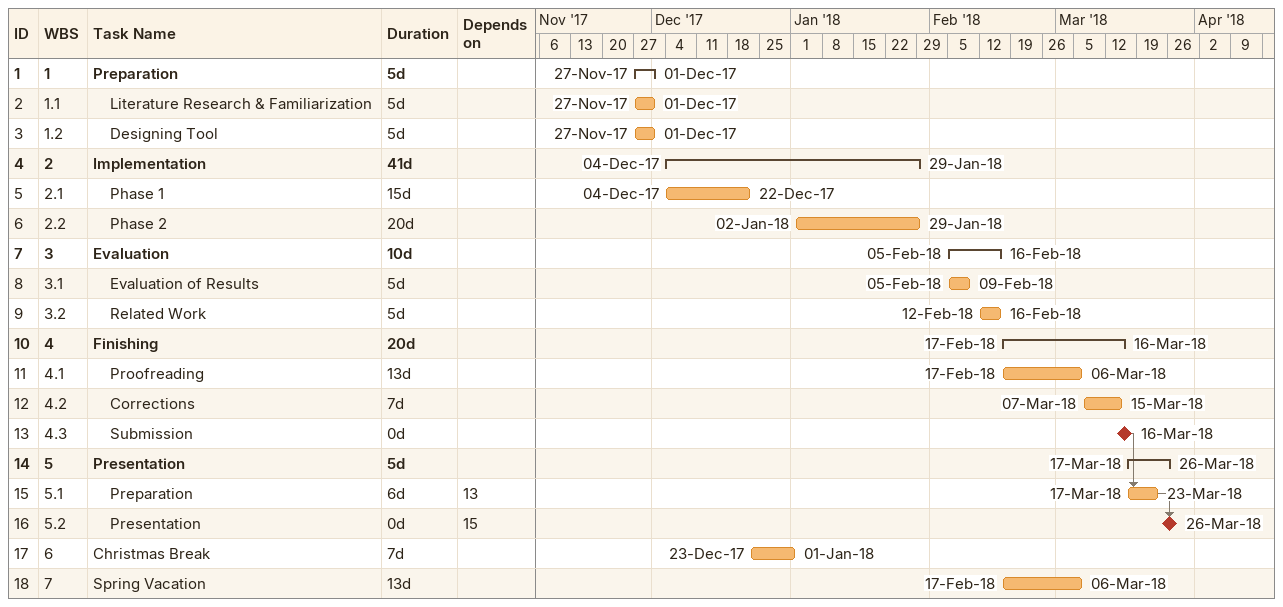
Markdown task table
| ID | WBS | Task | Duration | Start | Finish | Predecessors |
|---|---|---|---|---|---|---|
| 1 | 1 | **Preparation** | 5d | 2017-11-27 | 2017-12-01 |  |
| 2 | 1.1 | Literature Research & Familiarization | 5d | 2017-11-27 | 2017-12-01 |  |
| 3 | 1.2 | Designing Tool | 5d | 2017-11-27 | 2017-12-01 |  |
| 4 | 2 | **Implementation** | 41d | 2017-12-04 | 2018-01-29 |  |
| 5 | 2.1 | Phase 1 | 15d | 2017-12-04 | 2017-12-22 |  |
| 6 | 2.2 | Phase 2 | 20d | 2018-01-02 | 2018-01-29 |  |
| 7 | 3 | **Evaluation** | 10d | 2018-02-05 | 2018-02-16 |  |
| 8 | 3.1 | Evaluation of Results | 5d | 2018-02-05 | 2018-02-09 |  |
| 9 | 3.2 | Related Work | 5d | 2018-02-12 | 2018-02-16 |  |
| 10 | 4 | **Finishing** | 20d | 2018-02-17 | 2018-03-16 |  |
| 11 | 4.1 | Proofreading | 13d | 2018-02-17 | 2018-03-06 |  |
| 12 | 4.2 | Corrections | 7d | 2018-03-07 | 2018-03-15 |  |
| 13 | 4.3 | Submission | 0d | 2018-03-16 | 2018-03-16 |  |
| 14 | 5 | **Presentation** | 5d | 2018-03-17 | 2018-03-26 |  |
| 15 | 5.1 | Preparation | 6d | 2018-03-17 | 2018-03-23 | 13 |
| 16 | 5.2 | Presentation | 0d | 2018-03-26 | 2018-03-26 | 15 |
| 17 | 6 | Christmas Break | 7d | 2017-12-23 | 2018-01-01 |  |
| 18 | 7 | Spring Vacation | 13d | 2018-02-17 | 2018-03-06 |  |
